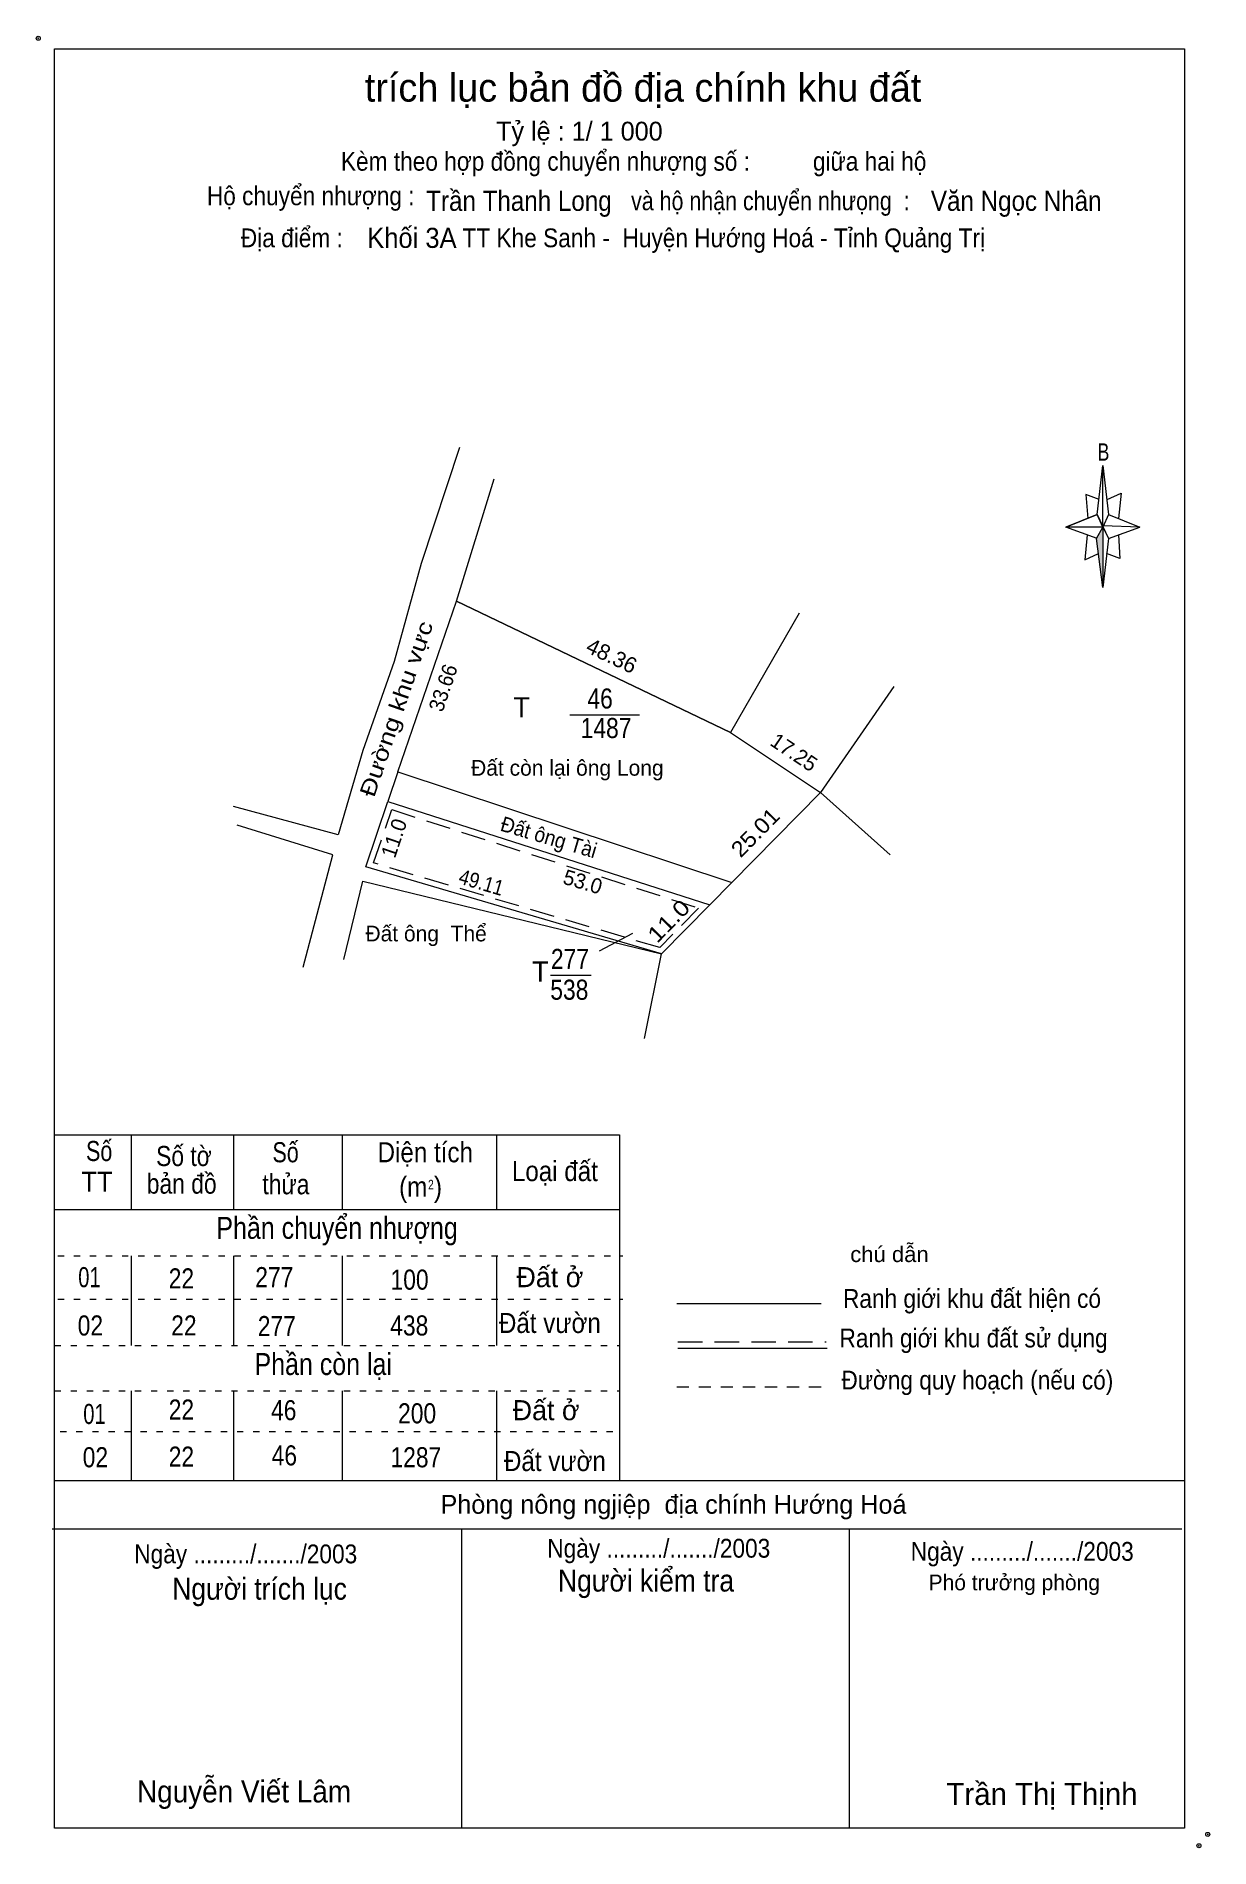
# Model space of a CAD drawing. Header units: centimetres. Extents: x 22.6 to 41.3, y 0.6 to 29.4.
import ezdxf
from ezdxf.enums import TextEntityAlignment as Align

# ---------------------------------------------------------------- set-up
doc = ezdxf.new("R2010")
doc.units = ezdxf.units.CM
doc.header["$LTSCALE"] = 0.13
doc.header["$PDMODE"] = 32
doc.header["$PDSIZE"] = 0.065
for name, pattern in [('DOTTED', [1.5, 0.3, -1.2]), ('MEDIUM_DASHED', [4.5, 3, -1.5]), ('SHORT_DASHED', [2.7, 1.5, -1.2])]:
    doc.linetypes.add(name, pattern=pattern)
for name, color, linetype, lineweight in [('1', 7, 'DOTTED', 13), ('10', 7, 'Continuous', 13), ('33', 7, 'Continuous', 13), ('5', 7, 'Continuous', 13)]:
    doc.layers.add(name, color=color, linetype=linetype, lineweight=lineweight)
doc.layers.add('34', color=7, linetype='Continuous')
doc.layers.add('50', color=7, linetype='Continuous')

msp = doc.modelspace()

# ---------------------------------------------------------------- hatches: boundary and pattern name
at = {"layer": '5'}
msp.add_hatch(color=256, dxfattribs=at).paths.add_polyline_path([(39.64, 21.61), (39.64, 20.65), (39.54, 21.43)])

# ---------------------------------------------------------------- linework, layer by layer
at = {"layer": '1', "linetype": 'Continuous'}
for p, q in [((28.41, 17.71), (28.25, 17.24)), ((31.62, 14.86), (32.15, 15.14)), ((30.84, 14.47), (31.49, 14.47))]:
    msp.add_line(p, q, dxfattribs=at)
at = {"layer": '1'}
for p, q in [((22.99, 10), (31.99, 10)), ((22.99, 9.31), (31.99, 9.31)), ((22.94, 8.57), (31.94, 8.57)), ((22.94, 8.57), (31.94, 8.57)), ((22.94, 7.85), (31.94, 7.85)), ((22.94, 7.85), (31.94, 7.85)), ((23.03, 7.2), (31.94, 7.2)), ((23.03, 7.2), (31.94, 7.2))]:
    msp.add_line(p, q, dxfattribs=at)
at = {"layer": '1', "linetype": 'Continuous'}
msp.add_lwpolyline([(28.41, 17.71), (33.73, 15.95), (33.38, 15.59)], dxfattribs=at)
at = {"layer": '10'}
for p, q in [((29.39, 22.88), (28.78, 21.03)), ((29.34, 20.43), (29.94, 22.38)), ((28.78, 21.03), (28.35, 19.47)), ((28.41, 17.71), (29.34, 20.43)), ((28.35, 19.47), (27.85, 18.05)), ((36.31, 19.07), (35.14, 17.38)), ((33.71, 18.34), (35.14, 17.38)), ((35.14, 17.38), (36.25, 16.39)), ((32.61, 14.81), (27.9, 16.2)), ((32.34, 13.46), (32.61, 14.81))]:
    msp.add_line(p, q, dxfattribs=at)
for points in [[(34.8, 20.24), (33.71, 18.34), (29.34, 20.43)], [(29.34, 20.43), (33.71, 18.34), (35.14, 17.38), (33.73, 15.95)], [(27.85, 18.05), (27.46, 16.71), (25.79, 17.16)], [(26.9, 14.6), (27.37, 16.39), (25.85, 16.86)], [(27.55, 14.72), (27.85, 15.97), (32.61, 14.81)]]:
    msp.add_lwpolyline(points, dxfattribs=at)
at = {"layer": '33'}
msp.add_line((31.15, 18.62), (32.26, 18.62), dxfattribs=at)
at = {"layer": '5'}
for p, q in [((39.55, 21.81), (39.64, 22.59)), ((39.73, 21.81), (40.23, 21.61)), ((39.55, 21.43), (39.05, 21.61)), ((39.73, 21.43), (39.64, 20.65)), ((39.89, 21.49), (39.91, 21.11)), ((39.91, 21.11), (39.7, 21.19)), ((22.94, 11.93), (31.94, 11.93)), ((24.16, 11.93), (24.16, 10.74)), ((25.79, 11.93), (25.79, 10.74)), ((27.52, 11.93), (27.52, 10.74)), ((29.98, 11.93), (29.98, 10.74)), ((31.94, 11.93), (31.94, 6.42)), ((22.94, 10.74), (31.94, 10.74)), ((24.16, 10), (24.16, 8.57)), ((25.79, 10), (25.79, 8.57)), ((27.52, 10), (27.52, 8.57)), ((29.98, 10), (29.98, 8.57)), ((32.85, 9.24), (35.15, 9.24)), ((32.87, 8.53), (35.25, 8.53)), ((24.16, 7.85), (24.16, 6.42)), ((25.79, 7.85), (25.79, 6.42)), ((27.52, 7.85), (27.52, 6.42)), ((29.98, 7.85), (29.98, 6.42)), ((22.94, 6.42), (40.94, 6.42)), ((22.9, 5.65), (40.9, 5.65)), ((29.42, 5.65), (29.42, 0.88)), ((35.6, 5.65), (35.6, 0.88))]:
    msp.add_line(p, q, dxfattribs=at)
at = {"layer": '5', "linetype": 'MEDIUM_DASHED'}
msp.add_line((32.87, 8.63), (35.23, 8.63), dxfattribs=at)
at = {"layer": '5', "linetype": 'SHORT_DASHED'}
msp.add_line((32.85, 7.91), (35.23, 7.91), dxfattribs=at)
at = {"layer": '5'}
for points in [[(22.94, 29.23), (40.94, 29.23), (40.94, 0.88), (22.94, 0.88)], [(39.64, 22.59), (39.73, 21.81), (39.64, 21.61)], [(39.64, 21.61), (39.05, 21.61), (39.55, 21.81), (39.73, 21.43), (40.23, 21.61), (39.64, 21.63)], [(39.64, 21.61), (39.64, 20.65), (39.54, 21.43)], [(27.9, 16.2), (28.25, 17.24), (33.38, 15.59), (32.61, 14.81)]]:
    msp.add_lwpolyline(points, close=True, dxfattribs=at)
for points in [[(39.58, 22.05), (39.37, 22.13), (39.4, 21.75)], [(39.71, 22.05), (39.93, 22.15), (39.89, 21.75)], [(39.64, 21.61), (39.55, 21.81), (39.05, 21.61)], [(39.39, 21.49), (39.35, 21.09), (39.57, 21.19)], [(39.64, 21.61), (39.73, 21.43), (40.23, 21.61)]]:
    msp.add_lwpolyline(points, dxfattribs=at)
at = {"layer": '5', "linetype": 'MEDIUM_DASHED'}
msp.add_lwpolyline([(28.02, 16.26), (28.31, 17.11), (33.2, 15.54), (32.58, 14.91)], close=True, dxfattribs=at)
at = {"layer": '5'}
for p in [(22.68, 29.4), (41.17, 0.6), (41.31, 0.78)]:
    msp.add_point(p, dxfattribs=at)

# ---------------------------------------------------------------- texts
at = {"layer": '1', "width": 1.25}
msp.add_text('Đường khu vực', height=0.25, rotation=71.135, dxfattribs=at).set_placement((28.5023, 18.6746), align=Align.CENTER)
at = {"layer": '1'}
for s, p in [('Đất còn lại ông Long ', (31.155, 17.65)), ('Đất ông  Thể ', (28.905, 15.01))]:
    msp.add_text(s, height=0.25, dxfattribs=at).set_placement(p, align=Align.CENTER)
at = {"layer": '1', "width": 0.8}
msp.add_text('2', height=0.15, dxfattribs=at).set_placement((28.935, 11.06), align=Align.CENTER)
at = {"layer": '33'}
for p in [(30.51, 18.58), (30.81, 14.37)]:
    msp.add_text('T', height=0.32, dxfattribs=at).set_placement(p, align=Align.RIGHT)
for s, width, p in [('46', 0.85, (31.63, 18.72)), ('1487', 0.85, (31.725, 18.25)), ('277', 0.85, (31.15, 14.57)), ('538', 0.85, (31.14, 14.08)), ('01', 0.75, (23.495, 9.5)), ('277', 0.85, (26.44, 9.5)), ('22', 0.85, (24.96, 9.48)), ('100', 0.85, (28.595, 9.46)), ('02', 0.85, (23.51, 8.73)), ('22', 0.85, (25, 8.73)), ('277', 0.85, (26.48, 8.72)), ('438', 0.85, (28.59, 8.73)), ('Đất vườn', 0.9, (30.83, 8.77)), ('01', 0.75, (23.575, 7.32)), ('22', 0.85, (24.96, 7.39)), ('46', 0.85, (26.59, 7.38)), ('200', 0.85, (28.715, 7.33)), ('02', 0.85, (23.59, 6.63)), ('22', 0.85, (24.96, 6.64)), ('46', 0.85, (26.6, 6.66)), ('1287', 0.85, (28.695, 6.63)), ('Đất vườn', 0.9, (30.91, 6.57))]:
    msp.add_text(s, height=0.32, dxfattribs=dict(at, width=width)).set_placement(p, align=Align.CENTER)
for p in [(30.83, 9.5), (30.77, 7.38)]:
    msp.add_text('Đất ở', height=0.32, dxfattribs=at).set_placement(p, align=Align.CENTER)
at = {"layer": '34'}
for s, width, p in [('Trần Thanh Long', 0.9, (28.86, 26.65)), ('Văn Ngọc Nhân', 0.9, (36.9, 26.65)), ('Khối 3A', 0.95, (27.92, 26.06))]:
    msp.add_text(s, height=0.32, dxfattribs=dict(at, width=width)).set_placement(p)
at = {"layer": '5'}
for s, height, p in [('trích lục bản đồ địa chính khu đất', 0.45, (32.315, 28.39)), ('Tỷ lệ : 1/ 1 000', 0.3, (31.3, 27.77)), ('Phòng nông ngjiệp  địa chính Hướng Hoá ', 0.3, (32.855, 5.89)), ('Phó trưởng phòng ', 0.25, (38.275, 4.67)), ('Trần Thị Thịnh', 0.35, (38.67, 1.25))]:
    msp.add_text(s, height=height, dxfattribs=at).set_placement(p, align=Align.CENTER)
for s, height, width, p in [('Kèm theo hợp đồng chuyển nhượng số :          giữa hai hộ ', 0.3, 0.9, (32.215, 27.29)), ('Hộ chuyển nhượng :', 0.3, 0.9, (27.02, 26.74)), ('và hộ nhận chuyển nhưọng  : ', 0.3, 0.85, (34.39, 26.66)), ('Địa điểm :                   TT Khe Sanh -  Huyện Hướng Hoá - Tỉnh Quảng Trị ', 0.3, 0.9, (31.885, 26.07)), ('B', 0.2756, 0.75, (39.65, 22.67)), ('Số', 0.32, 0.8, (23.65, 11.51)), ('Số', 0.32, 0.8, (26.62, 11.49)), ('Số tờ', 0.32, 0.85, (25, 11.43)), ('Diện tích', 0.32, 0.9, (28.845, 11.49)), ('Loại đất', 0.32, 0.9, (30.91, 11.19)), ('TT', 0.32, 0.95, (23.615, 11.02)), ('bản đồ', 0.32, 0.85, (24.965, 10.99)), ('thửa', 0.32, 0.85, (26.625, 10.98)), ('(m )', 0.32, 0.9, (28.77, 10.94)), ('Phần chuyển nhượng ', 0.35, 0.85, (27.495, 10.27)), ('chú dẫn', 0.25, 1.05, (36.24, 9.9)), ('Ranh giới khu đất hiện có ', 0.3, 0.9, (37.605, 9.17)), ('Ranh giới khu đất sử dụng', 0.3, 0.9, (37.58, 8.54)), ('Phần còn lại ', 0.35, 0.85, (27.275, 8.1)), ('Đường quy hoạch (nếu có)', 0.3, 0.9, (37.64, 7.87)), ('Ngày ........./......./2003', 0.3, 0.9, (32.565, 5.19)), ('Ngày ........./......./2003', 0.3, 0.9, (25.985, 5.1)), ('Ngày ........./......./2003', 0.3, 0.9, (38.355, 5.14)), ('Người kiểm tra ', 0.35, 0.9, (32.42, 4.65)), ('Người trích lục', 0.35, 0.9, (26.205, 4.52)), ('Nguyễn Viết Lâm ', 0.35, 0.95, (26.02, 1.29))]:
    msp.add_text(s, height=height, dxfattribs=dict(at, width=width)).set_placement(p, align=Align.CENTER)
at = {"layer": '50'}
for s, height, rotation, p in [('48.36', 0.25, 334.463, (31.7611, 19.4479)), ('17.25', 0.2399, 326.153, (34.6532, 17.9231)), ('11.0', 0.24, 71.232, (28.4607, 16.6164)), ('53.0', 0.24, 343.595, (31.3211, 15.8443))]:
    msp.add_text(s, height=height, rotation=rotation, dxfattribs=at).set_placement(p, align=Align.CENTER)
for s, height, rotation, width, p in [('33.66', 0.24, 71.232, 0.95, (29.2428, 19.0114)), ('25.01', 0.25, 45.529, 1.1, (34.1913, 16.6574)), ('Đất ông Tài ', 0.24, 343.595, 0.95, (30.8211, 16.543)), ('49.11', 0.24, 343.595, 0.9, (29.7061, 15.8352)), ('11.0', 0.25, 45.529, 1.2, (32.8122, 15.2474))]:
    msp.add_text(s, height=height, rotation=rotation, dxfattribs=dict(at, width=width)).set_placement(p, align=Align.CENTER)

doc.saveas('drawing.dxf')
